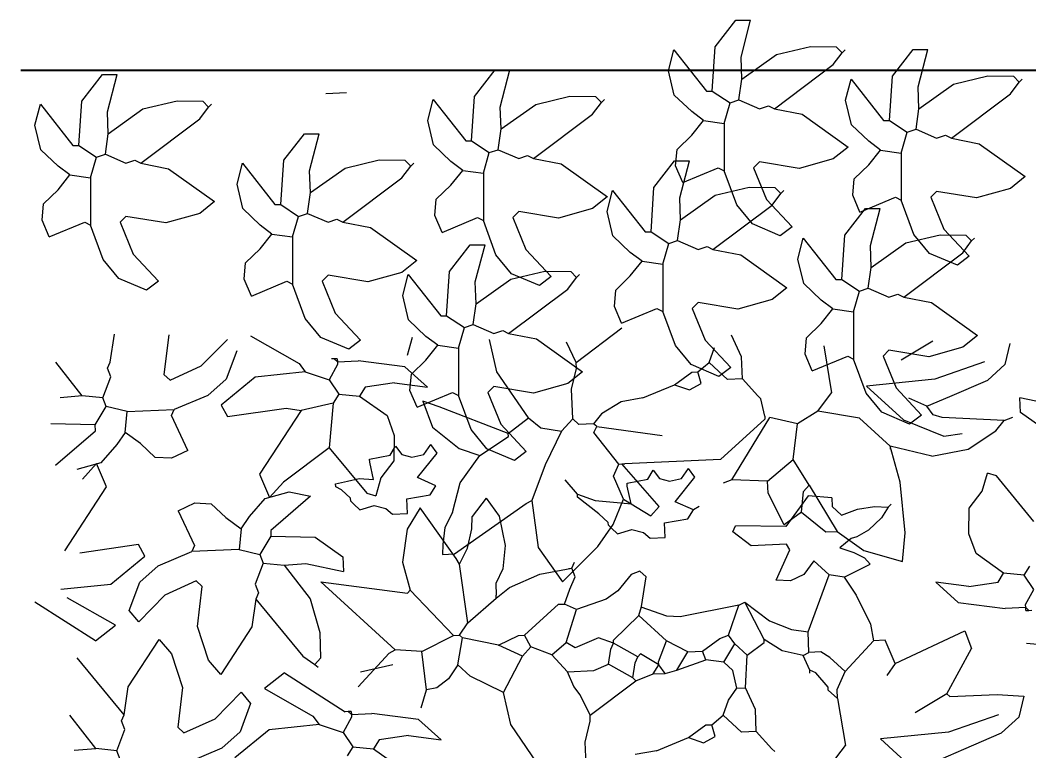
# Model space of a CAD drawing. Header units: centimetres. Extents: x 5667 to 17750, y 274 to 6203.
# Drawn here: x 13298.3 to 13407.2, y 1673.1 to 1752 of the extents above; entities that cross this region are included whole.
import ezdxf

# ---------------------------------------------------------------- set-up
doc = ezdxf.new("R2010")
doc.units = ezdxf.units.CM
doc.header["$MEASUREMENT"] = 0
doc.layers.get('0').update_dxf_attribs({"lineweight": 18})
doc.layers.add('G-ANNO-DIM', color=3, linetype='Continuous', lineweight=9)
doc.layers.add('G-HEDGE', color=104, linetype='Continuous', lineweight=9)
doc.styles.add('ARIAL', font='arial.ttf')
doc.dimstyles.new('TICK_36', dxfattribs={"dimtxt": 10, "dimasz": 3.6, "dimexe": 1.8, "dimexo": 1.2, "dimgap": 1.8, "dimtad": 0, "dimdec": 0, "dimzin": 0, "dimdsep": 46, "dimtxsty": 'ARIAL', "dimblk": 'OBLIQUE', "dimcen": 1.8, "dimdle": 1.8, "dimclrd": 256, "dimclrt": 256, "dimadec": 0, "dimazin": 0, "dimtfac": 1, "dimtdec": 0, "dimtmove": 1, "dimatfit": 3, "dimldrblk": 'OPEN90', "dimfxl": 1, "dimtolj": 1, "dimtzin": 0, "dimarcsym": 0})

# ---------------------------------------------------------------- blocks, each defined once
blk = doc.blocks.new('_Oblique')
at = {"color": 0, "linetype": 'ByBlock', "lineweight": -2}
blk.add_line((-0.5, -0.5), (0.5, 0.5), dxfattribs=at)
blk = doc.blocks.new('*D104')
at = {"layer": 'Defpoints', "color": 0, "transparency": 16777216}
for p in [(13297.18, 1746.6), (13297.73, 1492.6), (13616.14, 1492.6)]:
    blk.add_point(p, dxfattribs=at)
at = {"layer": 'G-ANNO-DIM', "lineweight": -2, "transparency": 16777216}
for p, q in [((13616.14, 1748.4), (13616.14, 1632.51)), ((13616.14, 1490.8), (13616.14, 1606.69))]:
    blk.add_line(p, q, dxfattribs=at)
at = {"layer": 'G-ANNO-DIM', "color": 0, "lineweight": -2, "transparency": 16777216}
for p, q in [((13298.38, 1746.6), (13617.94, 1746.6)), ((13298.93, 1492.6), (13617.94, 1492.6))]:
    blk.add_line(p, q, dxfattribs=at)
at = {"layer": 'G-ANNO-DIM', "lineweight": -2, "transparency": 16777216, "xscale": 3.6, "yscale": 3.6, "zscale": 3.6}
for p, rotation in [((13616.14, 1746.6), 90), ((13616.14, 1492.6), 270)]:
    blk.add_blockref('_Oblique', p, dxfattribs=dict(at, rotation=rotation))
at = {"layer": 'G-ANNO-DIM', "transparency": 16777216, "insert": (13616.14, 1619.6), "char_height": 10, "attachment_point": 5, "rotation": 90, "style": 'ARIAL'}
blk.add_mtext('\\A1;254', dxfattribs=at)
blk = doc.blocks.new('_Open90')
at = {"color": 0, "linetype": 'ByBlock', "lineweight": -2}
for p, q in [((-0.5, 0.5), (0, 0)), ((0, 0), (-1, 0)), ((0, 0), (-0.5, -0.5))]:
    blk.add_line(p, q, dxfattribs=at)

msp = doc.modelspace()

# ---------------------------------------------------------------- linework, layer by layer
at = {"layer": 'G-HEDGE'}
for p, q in [((13373.37, 1749.12), (13375.6, 1751.99)), ((13375.6, 1751.99), (13377.19, 1751.99)), ((13376.15, 1747.99), (13377.19, 1751.99)), ((13368.32, 1746.52), (13368.9, 1748.8)), ((13368.9, 1748.8), (13372.41, 1744.34)), ((13373.05, 1744.34), (13373.37, 1749.12)), ((13379.98, 1748.28), (13383.67, 1749.16)), ((13383.67, 1749.16), (13386.44, 1749.12)), ((13386.44, 1749.12), (13387.08, 1748.48)), ((13387.08, 1748.48), (13387.4, 1748.8)), ((13392.5, 1745.94), (13394.73, 1748.81)), ((13394.73, 1748.81), (13396.33, 1748.81)), ((13395.28, 1744.8), (13396.33, 1748.81)), ((13376.24, 1745.61), (13376.15, 1747.99)), ((13376.24, 1745.61), (13379.98, 1748.28)), ((13386.12, 1747.21), (13387.08, 1748.48)), ((13347.36, 1743.74), (13349.6, 1746.61)), ((13349.6, 1746.61), (13351.19, 1746.61)), ((13350.14, 1742.61), (13351.19, 1746.61)), ((13368.94, 1743.89), (13368.32, 1746.52)), ((13379.75, 1742.43), (13386.12, 1747.21)), ((13304.94, 1743.24), (13307.17, 1746.11)), ((13307.17, 1746.11), (13308.76, 1746.11)), ((13307.72, 1742.1), (13308.76, 1746.11)), ((13375.92, 1743.38), (13376.24, 1745.61)), ((13387.45, 1743.34), (13388.03, 1745.62)), ((13388.03, 1745.62), (13391.54, 1741.15)), ((13392.18, 1741.15), (13392.5, 1745.94)), ((13399.11, 1745.09), (13402.8, 1745.97)), ((13402.8, 1745.97), (13405.57, 1745.94)), ((13405.57, 1745.94), (13406.21, 1745.3)), ((13406.21, 1745.3), (13406.53, 1745.62)), ((13372.41, 1744.34), (13373.05, 1744.34)), ((13373.05, 1744.34), (13374.96, 1743.06)), ((13395.37, 1742.43), (13395.28, 1744.8)), ((13395.37, 1742.43), (13399.11, 1745.09)), ((13405.26, 1744.02), (13406.21, 1745.3)), ((13304.62, 1738.46), (13304.94, 1743.24)), ((13311.55, 1742.4), (13315.23, 1743.28)), ((13315.23, 1743.28), (13318.01, 1743.24)), ((13318.01, 1743.24), (13318.65, 1742.6)), ((13331.29, 1744.07), (13333.52, 1744.17)), ((13342.32, 1741.15), (13342.9, 1743.42)), ((13342.9, 1743.42), (13346.41, 1738.96)), ((13347.05, 1738.96), (13347.36, 1743.74)), ((13353.98, 1742.9), (13357.66, 1743.78)), ((13357.66, 1743.78), (13360.44, 1743.74)), ((13360.44, 1743.74), (13361.08, 1743.11)), ((13361.08, 1743.11), (13361.4, 1743.42)), ((13370.82, 1742.11), (13368.94, 1743.89)), ((13374.96, 1743.06), (13375.92, 1743.38)), ((13375.92, 1743.38), (13378.15, 1742.43)), ((13388.07, 1740.7), (13387.45, 1743.34)), ((13398.88, 1739.24), (13405.26, 1744.02)), ((13299.89, 1740.64), (13300.47, 1742.92)), ((13300.47, 1742.92), (13303.98, 1738.46)), ((13307.81, 1739.73), (13307.72, 1742.1)), ((13307.81, 1739.73), (13311.55, 1742.4)), ((13317.69, 1741.33), (13318.65, 1742.6)), ((13318.65, 1742.6), (13318.97, 1742.92)), ((13350.23, 1740.24), (13350.14, 1742.61)), ((13350.23, 1740.24), (13353.98, 1742.9)), ((13360.12, 1741.83), (13361.08, 1743.11)), ((13372.09, 1741.15), (13370.82, 1742.11)), ((13374.32, 1740.83), (13374.96, 1743.06)), ((13378.15, 1742.43), (13379.11, 1742.74)), ((13379.11, 1742.74), (13379.75, 1742.43)), ((13379.75, 1742.43), (13382.74, 1741.84)), ((13395.05, 1740.2), (13395.37, 1742.43)), ((13311.31, 1736.54), (13317.69, 1741.33)), ((13342.93, 1738.51), (13342.32, 1741.15)), ((13353.74, 1737.05), (13360.12, 1741.83)), ((13370.82, 1739.56), (13372.09, 1741.15)), ((13372.09, 1741.15), (13374.32, 1740.83)), ((13382.74, 1741.84), (13387.72, 1738.28)), ((13391.54, 1741.15), (13392.18, 1741.15)), ((13392.18, 1741.15), (13394.09, 1739.88)), ((13300.51, 1738), (13299.89, 1740.64)), ((13349.92, 1738), (13350.23, 1740.24)), ((13374.32, 1740.83), (13374.32, 1735.73)), ((13389.95, 1738.92), (13388.07, 1740.7)), ((13393.46, 1737.64), (13394.09, 1739.88)), ((13394.09, 1739.88), (13395.05, 1740.2)), ((13395.05, 1740.2), (13397.28, 1739.24)), ((13307.49, 1737.5), (13307.81, 1739.73)), ((13326.77, 1736.86), (13329, 1739.73)), ((13329, 1739.73), (13330.59, 1739.73)), ((13329.55, 1735.73), (13330.59, 1739.73)), ((13346.41, 1738.96), (13347.05, 1738.96)), ((13347.05, 1738.96), (13348.96, 1737.68)), ((13369.24, 1738.03), (13370.82, 1739.56)), ((13391.22, 1737.96), (13389.95, 1738.92)), ((13397.28, 1739.24), (13398.24, 1739.56)), ((13398.24, 1739.56), (13398.88, 1739.24)), ((13398.88, 1739.24), (13401.88, 1738.65)), ((13302.39, 1736.22), (13300.51, 1738)), ((13303.98, 1738.46), (13304.62, 1738.46)), ((13304.62, 1738.46), (13306.53, 1737.18)), ((13344.81, 1736.73), (13342.93, 1738.51)), ((13348.32, 1735.45), (13348.96, 1737.68)), ((13348.96, 1737.68), (13349.92, 1738)), ((13349.92, 1738), (13352.15, 1737.05)), ((13369.09, 1736.27), (13369.24, 1738.03)), ((13387.72, 1738.28), (13386.12, 1737)), ((13389.95, 1736.37), (13391.22, 1737.96)), ((13391.22, 1737.96), (13393.46, 1737.64)), ((13401.88, 1738.65), (13406.85, 1735.09)), ((13305.89, 1734.95), (13306.53, 1737.18)), ((13306.53, 1737.18), (13307.49, 1737.5)), ((13307.49, 1737.5), (13309.72, 1736.54)), ((13309.72, 1736.54), (13310.68, 1736.86)), ((13310.68, 1736.86), (13311.31, 1736.54)), ((13326.45, 1732.08), (13326.77, 1736.86)), ((13333.38, 1736.02), (13337.06, 1736.9)), ((13337.06, 1736.9), (13339.84, 1736.86)), ((13339.84, 1736.86), (13340.48, 1736.23)), ((13346.09, 1735.77), (13344.81, 1736.73)), ((13352.15, 1737.05), (13353.1, 1737.37)), ((13353.1, 1737.37), (13353.74, 1737.05)), ((13353.74, 1737.05), (13356.74, 1736.46)), ((13366.74, 1733.92), (13368.98, 1736.79)), ((13368.98, 1736.79), (13370.57, 1736.79)), ((13369.53, 1732.79), (13370.57, 1736.79)), ((13377.51, 1736.05), (13378.15, 1736.69)), ((13382.44, 1735.98), (13378.15, 1736.69)), ((13386.12, 1737), (13382.44, 1735.98)), ((13393.46, 1737.64), (13393.46, 1732.54)), ((13303.66, 1735.27), (13302.39, 1736.22)), ((13311.31, 1736.54), (13314.31, 1735.95)), ((13314.31, 1735.95), (13319.29, 1732.4)), ((13321.72, 1734.27), (13322.3, 1736.54)), ((13322.3, 1736.54), (13325.81, 1732.08)), ((13329.64, 1733.36), (13329.55, 1735.73)), ((13329.64, 1733.36), (13333.38, 1736.02)), ((13339.52, 1734.95), (13340.48, 1736.23)), ((13340.48, 1736.23), (13340.8, 1736.54)), ((13344.81, 1734.18), (13346.09, 1735.77)), ((13346.09, 1735.77), (13348.32, 1735.45)), ((13356.74, 1736.46), (13361.72, 1732.9)), ((13369.86, 1734.45), (13369.09, 1736.27)), ((13369.86, 1734.45), (13373.69, 1736.05)), ((13373.69, 1736.05), (13374.32, 1735.73)), ((13375.69, 1732.03), (13374.32, 1735.73)), ((13377.51, 1736.05), (13378.91, 1732.61)), ((13388.38, 1734.84), (13389.95, 1736.37)), ((13302.39, 1733.67), (13303.66, 1735.27)), ((13303.66, 1735.27), (13305.89, 1734.95)), ((13305.89, 1734.95), (13305.89, 1729.84)), ((13333.14, 1730.17), (13339.52, 1734.95)), ((13348.32, 1735.45), (13348.32, 1730.35)), ((13388.22, 1733.09), (13388.38, 1734.84)), ((13406.85, 1735.09), (13405.26, 1733.82)), ((13300.81, 1732.15), (13302.39, 1733.67)), ((13322.34, 1731.63), (13321.72, 1734.27)), ((13329.32, 1731.12), (13329.64, 1733.36)), ((13343.24, 1732.65), (13344.81, 1734.18)), ((13361.7, 1731.32), (13362.28, 1733.6)), ((13362.28, 1733.6), (13365.79, 1729.14)), ((13366.43, 1729.14), (13366.74, 1733.92)), ((13373.36, 1733.08), (13377.04, 1733.96)), ((13377.04, 1733.96), (13379.82, 1733.92)), ((13379.82, 1733.92), (13380.46, 1733.28)), ((13380.46, 1733.28), (13380.78, 1733.6)), ((13396.65, 1732.86), (13397.28, 1733.5)), ((13401.57, 1732.79), (13397.28, 1733.5)), ((13405.26, 1733.82), (13401.57, 1732.79)), ((13319.29, 1732.4), (13317.69, 1731.12)), ((13343.09, 1730.89), (13343.24, 1732.65)), ((13361.71, 1732.9), (13360.12, 1731.63)), ((13369.62, 1730.41), (13369.53, 1732.79)), ((13369.62, 1730.41), (13373.36, 1733.08)), ((13378.91, 1732.61), (13381.66, 1729.67)), ((13379.5, 1732.01), (13380.46, 1733.28)), ((13388.99, 1731.26), (13388.22, 1733.09)), ((13388.99, 1731.26), (13392.82, 1732.86)), ((13392.82, 1732.86), (13393.46, 1732.54)), ((13394.82, 1728.84), (13393.46, 1732.54)), ((13396.64, 1732.86), (13398.04, 1729.42)), ((13300.66, 1730.39), (13300.81, 1732.15)), ((13324.21, 1729.85), (13322.34, 1731.63)), ((13325.81, 1732.08), (13326.45, 1732.08)), ((13326.45, 1732.08), (13328.36, 1730.8)), ((13351.51, 1730.67), (13352.15, 1731.31)), ((13356.43, 1730.6), (13352.15, 1731.31)), ((13360.12, 1731.63), (13356.43, 1730.6)), ((13362.31, 1728.69), (13361.7, 1731.32)), ((13373.12, 1727.23), (13379.5, 1732.01)), ((13377.38, 1729.98), (13375.69, 1732.03)), ((13387.35, 1728.77), (13389.58, 1731.64)), ((13389.58, 1731.64), (13391.17, 1731.64)), ((13390.13, 1727.64), (13391.17, 1731.64)), ((13301.43, 1728.57), (13300.66, 1730.39)), ((13301.43, 1728.57), (13305.26, 1730.16)), ((13305.26, 1730.16), (13305.89, 1729.84)), ((13309.08, 1730.16), (13309.72, 1730.8)), ((13309.08, 1730.16), (13310.48, 1726.73)), ((13314.01, 1730.1), (13309.72, 1730.8)), ((13317.69, 1731.12), (13314.01, 1730.1)), ((13327.72, 1728.57), (13328.36, 1730.8)), ((13328.36, 1730.8), (13329.32, 1731.12)), ((13329.32, 1731.12), (13331.55, 1730.17)), ((13331.55, 1730.17), (13332.51, 1730.49)), ((13332.51, 1730.49), (13333.14, 1730.17)), ((13333.14, 1730.17), (13336.14, 1729.58)), ((13343.86, 1729.07), (13343.09, 1730.89)), ((13343.86, 1729.07), (13347.68, 1730.67)), ((13347.68, 1730.67), (13348.32, 1730.35)), ((13349.68, 1726.65), (13348.32, 1730.35)), ((13351.51, 1730.67), (13352.91, 1727.23)), ((13369.3, 1728.18), (13369.62, 1730.41)), ((13307.26, 1726.14), (13305.89, 1729.84)), ((13325.49, 1728.89), (13324.21, 1729.85)), ((13336.14, 1729.58), (13341.12, 1726.02)), ((13365.79, 1729.14), (13366.43, 1729.14)), ((13366.43, 1729.14), (13368.34, 1727.86)), ((13380.38, 1728.71), (13377.38, 1729.98)), ((13381.66, 1729.67), (13380.38, 1728.71)), ((13398.04, 1729.42), (13400.79, 1726.48)), ((13324.21, 1727.3), (13325.49, 1728.89)), ((13325.49, 1728.89), (13327.72, 1728.57)), ((13327.72, 1728.57), (13327.72, 1723.47)), ((13364.19, 1726.91), (13362.31, 1728.69)), ((13368.34, 1727.86), (13369.3, 1728.18)), ((13369.3, 1728.18), (13371.53, 1727.23)), ((13382.3, 1726.18), (13382.88, 1728.45)), ((13382.88, 1728.45), (13386.39, 1723.99)), ((13387.03, 1723.99), (13387.35, 1728.77)), ((13390.22, 1725.27), (13393.96, 1727.93)), ((13393.96, 1727.93), (13397.65, 1728.81)), ((13396.51, 1726.79), (13394.82, 1728.84)), ((13397.65, 1728.81), (13400.42, 1728.77)), ((13400.1, 1726.86), (13401.06, 1728.14)), ((13400.42, 1728.77), (13401.06, 1728.14)), ((13401.06, 1728.14), (13401.38, 1728.45)), ((13322.64, 1725.77), (13324.21, 1727.3)), ((13344.67, 1724.85), (13346.9, 1727.72)), ((13346.9, 1727.72), (13348.5, 1727.72)), ((13347.45, 1723.72), (13348.5, 1727.72)), ((13352.91, 1727.23), (13355.66, 1724.29)), ((13365.47, 1725.95), (13364.19, 1726.91)), ((13367.7, 1725.63), (13368.34, 1727.86)), ((13371.53, 1727.23), (13372.49, 1727.54)), ((13372.49, 1727.54), (13373.12, 1727.23)), ((13373.12, 1727.23), (13376.12, 1726.64)), ((13390.22, 1725.27), (13390.13, 1727.64)), ((13393.73, 1722.08), (13400.1, 1726.86)), ((13399.52, 1725.52), (13396.51, 1726.79)), ((13308.94, 1724.09), (13307.26, 1726.14)), ((13310.48, 1726.73), (13313.23, 1723.78)), ((13322.49, 1724.01), (13322.64, 1725.77)), ((13341.12, 1726.02), (13339.52, 1724.75)), ((13351.37, 1724.6), (13349.68, 1726.65)), ((13364.19, 1724.36), (13365.47, 1725.95)), ((13365.47, 1725.95), (13367.7, 1725.63)), ((13376.12, 1726.64), (13381.1, 1723.08)), ((13382.92, 1723.54), (13382.3, 1726.18)), ((13400.79, 1726.48), (13399.52, 1725.52)), ((13339.52, 1724.75), (13335.84, 1723.72)), ((13344.35, 1720.07), (13344.67, 1724.85)), ((13351.29, 1724.01), (13354.97, 1724.89)), ((13354.97, 1724.89), (13357.75, 1724.85)), ((13357.75, 1724.85), (13358.38, 1724.21)), ((13367.7, 1725.63), (13367.7, 1720.53)), ((13389.9, 1723.03), (13390.22, 1725.27)), ((13311.95, 1722.83), (13308.94, 1724.09)), ((13313.23, 1723.78), (13311.95, 1722.83)), ((13323.26, 1722.19), (13322.49, 1724.01)), ((13323.26, 1722.19), (13327.08, 1723.79)), ((13327.08, 1723.79), (13327.72, 1723.47)), ((13330.91, 1723.79), (13331.55, 1724.43)), ((13330.91, 1723.79), (13332.31, 1720.35)), ((13335.84, 1723.72), (13331.55, 1724.43)), ((13339.63, 1722.25), (13340.21, 1724.53)), ((13340.21, 1724.53), (13343.71, 1720.07)), ((13347.54, 1721.34), (13347.45, 1723.72)), ((13347.54, 1721.34), (13351.29, 1724.01)), ((13354.38, 1723.33), (13351.37, 1724.6)), ((13355.66, 1724.29), (13354.38, 1723.33)), ((13357.43, 1722.94), (13358.38, 1724.21)), ((13358.38, 1724.21), (13358.7, 1724.53)), ((13362.62, 1722.83), (13364.19, 1724.36)), ((13384.8, 1721.76), (13382.92, 1723.54)), ((13386.39, 1723.99), (13387.03, 1723.99)), ((13387.03, 1723.99), (13388.94, 1722.71)), ((13329.09, 1719.77), (13327.72, 1723.47)), ((13351.05, 1718.15), (13357.43, 1722.94)), ((13362.47, 1721.07), (13362.62, 1722.83)), ((13381.1, 1723.08), (13379.5, 1721.8)), ((13388.3, 1720.48), (13388.94, 1722.71)), ((13388.94, 1722.71), (13389.9, 1723.03)), ((13389.9, 1723.03), (13392.13, 1722.08)), ((13340.24, 1719.62), (13339.63, 1722.25)), ((13347.22, 1719.11), (13347.54, 1721.34)), ((13370.89, 1720.85), (13371.53, 1721.49)), ((13375.82, 1720.78), (13371.53, 1721.49)), ((13379.5, 1721.8), (13375.82, 1720.78)), ((13386.07, 1720.8), (13384.8, 1721.76)), ((13392.13, 1722.08), (13393.09, 1722.4)), ((13393.09, 1722.4), (13393.73, 1722.08)), ((13393.73, 1722.08), (13396.73, 1721.49)), ((13396.73, 1721.49), (13401.7, 1717.93)), ((13332.31, 1720.35), (13335.06, 1717.41)), ((13363.24, 1719.25), (13362.47, 1721.07)), ((13363.24, 1719.25), (13367.06, 1720.85)), ((13367.06, 1720.85), (13367.7, 1720.53)), ((13369.07, 1716.83), (13367.7, 1720.53)), ((13370.89, 1720.85), (13372.29, 1717.41)), ((13384.8, 1719.21), (13386.07, 1720.8)), ((13386.07, 1720.8), (13388.3, 1720.48)), ((13388.3, 1720.48), (13388.3, 1715.38)), ((13330.77, 1717.72), (13329.09, 1719.77)), ((13342.12, 1717.83), (13340.24, 1719.62)), ((13343.71, 1720.07), (13344.35, 1720.07)), ((13344.35, 1720.07), (13346.27, 1718.79)), ((13383.22, 1717.68), (13384.8, 1719.21)), ((13308.01, 1715.04), (13308.47, 1718.07)), ((13345.63, 1716.56), (13346.27, 1718.79)), ((13346.27, 1718.79), (13347.22, 1719.11)), ((13347.22, 1719.11), (13349.45, 1718.15)), ((13349.45, 1718.15), (13350.41, 1718.47)), ((13350.41, 1718.47), (13351.05, 1718.15)), ((13351.05, 1718.15), (13354.05, 1717.57)), ((13358.34, 1715.01), (13363.29, 1718.74)), ((13314.33, 1718.01), (13313.81, 1713.7)), ((13317.85, 1714.64), (13320.67, 1717.51)), ((13323.18, 1717.89), (13328.41, 1714.92)), ((13333.78, 1716.45), (13330.77, 1717.72)), ((13335.06, 1717.41), (13333.78, 1716.45)), ((13340.11, 1715.81), (13340.67, 1717.75)), ((13343.4, 1716.88), (13342.12, 1717.83)), ((13349.77, 1714), (13348.98, 1717.48)), ((13354.05, 1717.57), (13359.02, 1714.01)), ((13358.34, 1715.01), (13357.29, 1717.2)), ((13372.29, 1717.41), (13375.04, 1714.47)), ((13376.2, 1715.64), (13375.13, 1717.98)), ((13383.07, 1715.92), (13383.22, 1717.68)), ((13396.87, 1717.33), (13393.44, 1715.27)), ((13401.7, 1717.93), (13400.1, 1716.66)), ((13405.18, 1717.06), (13404.64, 1714.8)), ((13321.68, 1716.28), (13320.55, 1713.22)), ((13342.12, 1715.28), (13343.4, 1716.88)), ((13343.4, 1716.88), (13345.63, 1716.56)), ((13345.63, 1716.56), (13345.63, 1711.46)), ((13370.75, 1714.78), (13369.07, 1716.83)), ((13372.71, 1715), (13373.27, 1716.62)), ((13383.84, 1714.1), (13383.07, 1715.92)), ((13385.08, 1716.82), (13385.94, 1711.75)), ((13391.49, 1715.7), (13392.13, 1716.34)), ((13396.42, 1715.63), (13392.13, 1716.34)), ((13400.1, 1716.66), (13396.42, 1715.63)), ((13304.98, 1711.4), (13302.15, 1715.03)), ((13307.72, 1714.39), (13308.01, 1715.04)), ((13328.41, 1714.92), (13329.09, 1713.99)), ((13332.22, 1715.41), (13331.9, 1715.39)), ((13332.54, 1715.42), (13332.22, 1715.41)), ((13332.22, 1715.41), (13332.55, 1715.1)), ((13332.54, 1715.42), (13332.55, 1715.1)), ((13332.55, 1715.1), (13334.78, 1715.2)), ((13332.55, 1715.1), (13332.57, 1714.78)), ((13339.83, 1714.56), (13334.78, 1715.2)), ((13340.55, 1713.76), (13342.12, 1715.28)), ((13358.37, 1714.38), (13358.34, 1715.01)), ((13371.47, 1713.99), (13372.71, 1715)), ((13374.7, 1713.17), (13372.71, 1715)), ((13376.3, 1713.24), (13376.2, 1715.64)), ((13383.84, 1714.1), (13387.67, 1715.7)), ((13387.67, 1715.7), (13388.3, 1715.38)), ((13389.67, 1711.68), (13388.3, 1715.38)), ((13391.49, 1715.7), (13392.89, 1712.26)), ((13402.44, 1715.07), (13397.07, 1713.2)), ((13402.8, 1713.12), (13404.64, 1714.8)), ((13308.08, 1713.45), (13307.72, 1714.39)), ((13314.48, 1713.09), (13317.85, 1714.64)), ((13329.09, 1713.99), (13323.69, 1713.44)), ((13329.09, 1713.99), (13331.68, 1713.15)), ((13332.57, 1714.78), (13331.68, 1713.15)), ((13342.27, 1712.36), (13339.83, 1714.56)), ((13340.39, 1712), (13340.55, 1713.76)), ((13353.18, 1709.04), (13349.77, 1714)), ((13359.02, 1714.01), (13357.43, 1712.73)), ((13357.83, 1712.12), (13358.37, 1714.38)), ((13368.98, 1712.6), (13370.84, 1713.96)), ((13373.76, 1713.51), (13370.75, 1714.78)), ((13370.84, 1713.96), (13371.47, 1713.99)), ((13371.85, 1712.73), (13371.47, 1713.99)), ((13375.04, 1714.47), (13373.76, 1713.51)), ((13307.22, 1711.18), (13308.08, 1713.45)), ((13314.48, 1713.09), (13313.81, 1713.7)), ((13320.55, 1713.22), (13318.57, 1711.44)), ((13323.69, 1713.44), (13319.99, 1710.41)), ((13331.68, 1713.15), (13332.71, 1711.6)), ((13338.72, 1712.82), (13335.55, 1712.36)), ((13338.72, 1712.82), (13342.27, 1712.36)), ((13357.43, 1712.73), (13353.74, 1711.71)), ((13370.6, 1712.04), (13371.85, 1712.73)), ((13376.3, 1713.24), (13374.7, 1713.17)), ((13377.97, 1711.4), (13376.3, 1713.24)), ((13397.07, 1713.2), (13389.7, 1712.47)), ((13398.72, 1711.35), (13402.8, 1713.12)), ((13332.71, 1711.6), (13332.11, 1710.61)), ((13332.71, 1711.6), (13334.95, 1711.38)), ((13335.55, 1712.36), (13334.95, 1711.38)), ((13341.16, 1710.18), (13340.39, 1712)), ((13341.16, 1710.18), (13344.99, 1711.78)), ((13344.99, 1711.78), (13345.63, 1711.46)), ((13348.82, 1711.78), (13349.45, 1712.41)), ((13348.82, 1711.78), (13350.21, 1708.34)), ((13353.74, 1711.71), (13349.45, 1712.41)), ((13357.97, 1708.93), (13357.83, 1712.12)), ((13365.53, 1711.18), (13368.98, 1712.6)), ((13368.98, 1712.6), (13370.6, 1712.04)), ((13384.43, 1709.77), (13385.94, 1711.75)), ((13391.36, 1709.63), (13389.67, 1711.68)), ((13389.7, 1712.47), (13393.69, 1708.83)), ((13392.89, 1712.26), (13395.64, 1709.32)), ((13304.98, 1711.4), (13302.61, 1711.21)), ((13307.22, 1711.18), (13304.98, 1711.4)), ((13307.58, 1710.24), (13307.22, 1711.18)), ((13318.57, 1711.44), (13314.94, 1709.92)), ((13332.11, 1710.61), (13328.64, 1709.82)), ((13332.11, 1710.61), (13331.68, 1705.81)), ((13334.95, 1711.38), (13337.92, 1709.27)), ((13343.55, 1710.22), (13341.79, 1710.83)), ((13341.79, 1710.83), (13342.81, 1708.04)), ((13346.99, 1707.76), (13345.63, 1711.46)), ((13363.22, 1710.77), (13361.07, 1709.45)), ((13365.53, 1711.18), (13363.22, 1710.77)), ((13378.3, 1711.1), (13377.97, 1711.4)), ((13378.71, 1709.2), (13378.3, 1711.1)), ((13396.22, 1710.28), (13394.26, 1711.15)), ((13396.22, 1710.28), (13398.72, 1711.35)), ((13406.32, 1709.62), (13406.25, 1711.21)), ((13410.3, 1710.34), (13406.25, 1711.21)), ((13306.39, 1708.27), (13307.58, 1710.24)), ((13309.84, 1709.7), (13307.58, 1710.24)), ((13309.62, 1707.45), (13309.84, 1709.7)), ((13309.84, 1709.7), (13314.94, 1709.92)), ((13314.65, 1709.27), (13314.94, 1709.92)), ((13319.99, 1710.41), (13320.68, 1709.16)), ((13320.68, 1709.16), (13327.03, 1710.07)), ((13328.64, 1709.82), (13324.15, 1702.93)), ((13327.03, 1710.07), (13328.64, 1709.82)), ((13351.01, 1707.35), (13343.55, 1710.22)), ((13361.07, 1709.45), (13360.23, 1708.39)), ((13384.43, 1709.77), (13382.25, 1708.39)), ((13388.93, 1709), (13384.43, 1709.77)), ((13394.36, 1708.36), (13391.36, 1709.63)), ((13396.89, 1709.35), (13396.22, 1710.28)), ((13397.86, 1709.08), (13396.89, 1709.35)), ((13409.29, 1707.51), (13406.32, 1709.62)), ((13306.39, 1708.27), (13301.6, 1708.38)), ((13306.42, 1707.63), (13306.39, 1708.27)), ((13316.41, 1705.51), (13314.65, 1709.27)), ((13337.92, 1709.27), (13338.69, 1707.14)), ((13350.21, 1708.34), (13352.96, 1705.4)), ((13351.01, 1707.35), (13353.18, 1709.04)), ((13353.18, 1709.04), (13354.54, 1707.94)), ((13356.75, 1707.6), (13357.97, 1708.93)), ((13358.63, 1708.32), (13357.97, 1708.93)), ((13360.23, 1708.39), (13358.63, 1708.32)), ((13360.56, 1708.09), (13360.23, 1708.39)), ((13378.72, 1708.88), (13373.93, 1704.52)), ((13375.17, 1702.34), (13379.25, 1709.07)), ((13378.71, 1709.2), (13378.72, 1708.88)), ((13382.25, 1708.39), (13379.25, 1709.07)), ((13381.78, 1704.54), (13382.25, 1708.39)), ((13392.25, 1705.96), (13388.93, 1709)), ((13393.69, 1708.83), (13398.05, 1707.05)), ((13395.64, 1709.32), (13394.36, 1708.36)), ((13404.58, 1708.73), (13397.86, 1709.08)), ((13403.66, 1707.62), (13404.58, 1708.73)), ((13404.58, 1708.73), (13405.52, 1709.09)), ((13302.11, 1703.93), (13306.42, 1707.63)), ((13309.62, 1707.45), (13308.72, 1706.14)), ((13311.27, 1706.25), (13309.62, 1707.45)), ((13342.81, 1708.04), (13345.7, 1705.71)), ((13348.68, 1705.7), (13346.99, 1707.76)), ((13351.03, 1707.03), (13351.01, 1707.35)), ((13354.54, 1707.94), (13356.75, 1707.6)), ((13356.75, 1707.6), (13355.01, 1703.96)), ((13360.27, 1707.44), (13360.56, 1708.09)), ((13362.97, 1704.04), (13360.27, 1707.44)), ((13360.56, 1708.09), (13367.62, 1707.12)), ((13398.05, 1707.05), (13400.05, 1707.34)), ((13400.67, 1705.65), (13403.66, 1707.62)), ((13308.72, 1706.14), (13307.02, 1704.18)), ((13312.86, 1704.74), (13311.27, 1706.25)), ((13338.69, 1707.14), (13338.66, 1704.37)), ((13341.9, 1705.07), (13342.66, 1706.15)), ((13343.34, 1705.22), (13342.66, 1706.15)), ((13347.93, 1704.98), (13351.03, 1707.03)), ((13316.41, 1705.51), (13314.62, 1704.67)), ((13331.68, 1705.81), (13326.74, 1702.08)), ((13331.68, 1705.81), (13335.73, 1700.88)), ((13336.03, 1704.58), (13338.24, 1704.99)), ((13338.24, 1704.99), (13338.84, 1705.98)), ((13338.84, 1705.98), (13339.5, 1705.08)), ((13339.5, 1705.08), (13340.6, 1704.78)), ((13340.6, 1704.78), (13341.9, 1705.07)), ((13341.22, 1702.57), (13343.34, 1705.22)), ((13345.7, 1705.71), (13347.93, 1704.98)), ((13351.69, 1704.44), (13348.68, 1705.7)), ((13352.96, 1705.4), (13351.69, 1704.44)), ((13392.25, 1705.96), (13392.27, 1705.64)), ((13396.77, 1704.88), (13392.25, 1705.96)), ((13393.35, 1702.1), (13392.25, 1705.96)), ((13396.77, 1704.88), (13400.67, 1705.65)), ((13307.02, 1704.18), (13304.41, 1703.45)), ((13305.03, 1702.42), (13306.55, 1704.09)), ((13307.62, 1701.58), (13306.55, 1704.09)), ((13314.62, 1704.67), (13312.86, 1704.74)), ((13336.04, 1704.26), (13336.03, 1704.58)), ((13336.44, 1702.36), (13336.04, 1704.26)), ((13338.66, 1704.37), (13337.25, 1702.54)), ((13345.82, 1702.02), (13347.93, 1704.98)), ((13355.01, 1703.96), (13353.57, 1700.12)), ((13362.39, 1702.74), (13362.97, 1704.04)), ((13362.97, 1704.04), (13363.29, 1704.06)), ((13363.29, 1704.06), (13363.61, 1704.07)), ((13367.32, 1699.44), (13363.29, 1704.06)), ((13373.93, 1704.52), (13363.61, 1704.07)), ((13379.01, 1702.19), (13381.78, 1704.54)), ((13383.5, 1701.75), (13381.78, 1704.54)), ((13324.15, 1702.93), (13325.21, 1700.42)), ((13366.07, 1702.4), (13366.67, 1703.38)), ((13366.67, 1703.38), (13367.33, 1702.48)), ((13369.73, 1702.47), (13370.49, 1703.55)), ((13371.17, 1702.62), (13370.49, 1703.55)), ((13402.2, 1701.1), (13402.76, 1703.04)), ((13403.73, 1702.76), (13402.76, 1703.04)), ((13326.74, 1702.08), (13325.21, 1700.42)), ((13332.36, 1701.89), (13333.66, 1702.18)), ((13332.38, 1701.57), (13332.36, 1701.89)), ((13333.66, 1702.18), (13334.92, 1702.48)), ((13334.92, 1702.48), (13336.44, 1702.36)), ((13337.25, 1702.54), (13336.7, 1700.6)), ((13343.17, 1701.7), (13341.22, 1702.57)), ((13345, 1698.79), (13345.82, 1702.02)), ((13358.48, 1700.79), (13357.14, 1702.33)), ((13363.46, 1700.23), (13362.39, 1702.74)), ((13363.86, 1701.98), (13366.07, 1702.4)), ((13363.87, 1701.66), (13363.86, 1701.98)), ((13367.33, 1702.48), (13368.44, 1702.19)), ((13368.44, 1702.19), (13369.73, 1702.47)), ((13369.05, 1699.97), (13371.17, 1702.62)), ((13375.17, 1702.34), (13374.23, 1701.98)), ((13379.01, 1702.19), (13375.17, 1702.34)), ((13379.07, 1700.91), (13379.01, 1702.19)), ((13382.89, 1701.08), (13383.5, 1701.75)), ((13383.5, 1701.75), (13386.55, 1696.74)), ((13393.88, 1696.6), (13393.35, 1702.1)), ((13407.77, 1697.83), (13403.73, 1702.76)), ((13303.13, 1694.68), (13307.62, 1701.58)), ((13324.75, 1700.32), (13327.35, 1701.05)), ((13327.35, 1701.05), (13329.65, 1700.57)), ((13332.98, 1701.25), (13332.38, 1701.57)), ((13333.98, 1700.34), (13332.98, 1701.25)), ((13335.73, 1700.88), (13336.7, 1700.6)), ((13340.04, 1700.29), (13342.58, 1700.71)), ((13342.58, 1700.71), (13343.17, 1701.7)), ((13358.5, 1700.47), (13358.48, 1700.79)), ((13358.48, 1700.79), (13360.4, 1700.12)), ((13364.27, 1699.76), (13363.87, 1701.66)), ((13380.81, 1697.48), (13379.07, 1700.91)), ((13382.67, 1698.84), (13382.89, 1701.08)), ((13400.79, 1699.27), (13402.2, 1701.1)), ((13315.36, 1698.99), (13317.14, 1699.84)), ((13317.14, 1699.84), (13318.91, 1699.76)), ((13318.91, 1699.76), (13320.5, 1698.26)), ((13323.05, 1698.37), (13324.75, 1700.32)), ((13329.65, 1700.57), (13325.35, 1696.87)), ((13333.99, 1700.02), (13333.98, 1700.34)), ((13334.32, 1699.72), (13333.99, 1700.02)), ((13334.32, 1699.72), (13334.99, 1699.11)), ((13334.99, 1699.11), (13336.52, 1699.58)), ((13336.52, 1699.58), (13337.79, 1699.23)), ((13340.11, 1698.69), (13340.04, 1700.29)), ((13345.2, 1694.33), (13352.94, 1699.77)), ((13348.61, 1700.36), (13347.1, 1698.38)), ((13348.61, 1700.36), (13350.01, 1698.41)), ((13352.94, 1699.77), (13353.57, 1700.12)), ((13353.57, 1700.12), (13354.23, 1695.02)), ((13360.81, 1698.66), (13358.5, 1700.47)), ((13360.4, 1700.12), (13362.76, 1699.88)), ((13362.33, 1697.52), (13363.46, 1700.23)), ((13362.76, 1699.88), (13364.27, 1699.76)), ((13363.46, 1700.23), (13366.41, 1698.45)), ((13371.01, 1699.1), (13369.05, 1699.97)), ((13383.39, 1700.6), (13380.98, 1697.3)), ((13385.95, 1700.39), (13383.39, 1700.6)), ((13385.95, 1700.39), (13386, 1699.44)), ((13392.06, 1699.38), (13392.37, 1699.71)), ((13315.36, 1698.99), (13317.12, 1695.24)), ((13337.79, 1699.23), (13338.52, 1698.62)), ((13338.52, 1698.62), (13340.11, 1698.69)), ((13341.49, 1699.3), (13340.09, 1697.01)), ((13345.38, 1693.83), (13341.49, 1699.3)), ((13345, 1698.79), (13344.17, 1697.19)), ((13361.81, 1697.74), (13360.81, 1698.66)), ((13366.41, 1698.45), (13367.32, 1699.44)), ((13370.41, 1698.12), (13371.01, 1699.1)), ((13371.63, 1699.45), (13371.01, 1699.1)), ((13382.67, 1698.84), (13380.81, 1697.48)), ((13382.67, 1698.84), (13385.32, 1696.72)), ((13386, 1699.44), (13386.99, 1698.52)), ((13386.99, 1698.52), (13388.72, 1699.17)), ((13388.72, 1699.17), (13390.58, 1699.44)), ((13390.58, 1699.44), (13392.06, 1699.38)), ((13392.06, 1699.38), (13391.34, 1698.24)), ((13400.76, 1696.5), (13400.79, 1699.27)), ((13320.5, 1698.26), (13322.15, 1697.05)), ((13322.15, 1697.05), (13323.05, 1698.37)), ((13347.07, 1697.03), (13347.1, 1698.38)), ((13350.01, 1698.41), (13350.69, 1695.24)), ((13360.67, 1695.15), (13362.33, 1697.52)), ((13361.82, 1697.42), (13361.81, 1697.74)), ((13362.16, 1697.12), (13361.82, 1697.42)), ((13367.88, 1697.69), (13370.41, 1698.12)), ((13367.95, 1696.09), (13367.88, 1697.69)), ((13375.26, 1696.73), (13375.55, 1697.38)), ((13380.98, 1697.3), (13375.55, 1697.38)), ((13391.34, 1698.24), (13389.93, 1696.89)), ((13322.15, 1697.05), (13321.93, 1694.81)), ((13325.35, 1696.87), (13325.37, 1696.24)), ((13340.09, 1697.01), (13339.59, 1693.45)), ((13344.17, 1697.19), (13343.95, 1695.34)), ((13346.61, 1694.95), (13347.07, 1697.03)), ((13362.16, 1697.12), (13362.82, 1696.51)), ((13362.82, 1696.51), (13364.36, 1696.98)), ((13364.36, 1696.98), (13365.62, 1696.64)), ((13365.62, 1696.64), (13366.35, 1696.02)), ((13377.24, 1695.22), (13375.26, 1696.73)), ((13385.32, 1696.72), (13386.59, 1696.77)), ((13386.55, 1696.74), (13389.42, 1694.71)), ((13389.93, 1696.89), (13388.67, 1696.16)), ((13393.58, 1693.51), (13393.88, 1696.6)), ((13401.54, 1694.37), (13400.76, 1696.5)), ((13311.08, 1695.35), (13304.74, 1694.43)), ((13311.77, 1694.1), (13311.08, 1695.35)), ((13317.12, 1695.24), (13316.83, 1694.59)), ((13325.37, 1696.24), (13324.18, 1694.27)), ((13325.37, 1696.24), (13330.17, 1696.13)), ((13330.17, 1696.13), (13333.13, 1694.02)), ((13343.95, 1695.34), (13343.92, 1694.27)), ((13350.69, 1695.24), (13350.42, 1692.72)), ((13366.35, 1696.02), (13367.95, 1696.09)), ((13381.06, 1695.39), (13377.24, 1695.22)), ((13381.41, 1694.77), (13381.06, 1695.39)), ((13388.06, 1696.01), (13386.83, 1695)), ((13388.67, 1696.16), (13388.06, 1696.01)), ((13308.07, 1691.07), (13311.77, 1694.1)), ((13313.19, 1693.06), (13316.83, 1694.59)), ((13321.93, 1694.81), (13316.83, 1694.59)), ((13321.93, 1694.81), (13324.18, 1694.27)), ((13324.18, 1694.27), (13324.54, 1693.33)), ((13343.92, 1694.27), (13345.2, 1694.33)), ((13345.73, 1693.21), (13346.61, 1694.95)), ((13354.23, 1695.02), (13356.88, 1691.3)), ((13356.88, 1691.3), (13360.67, 1695.15)), ((13379.96, 1691.51), (13381.41, 1694.77)), ((13386.83, 1695), (13388.33, 1694.49)), ((13388.33, 1694.49), (13389.47, 1693.92)), ((13389.42, 1694.71), (13393.58, 1693.51)), ((13404.5, 1692.26), (13401.54, 1694.37)), ((13311.21, 1691.29), (13313.19, 1693.06)), ((13324.54, 1693.33), (13323.69, 1691.05)), ((13324.54, 1693.33), (13326.79, 1693.11)), ((13326.79, 1693.11), (13329.16, 1693.3)), ((13326.79, 1693.11), (13329.62, 1689.48)), ((13329.16, 1693.3), (13333.2, 1692.43)), ((13333.13, 1694.02), (13333.2, 1692.43)), ((13339.59, 1693.45), (13340.42, 1690.43)), ((13345.73, 1693.21), (13345.38, 1693.83)), ((13346.64, 1686.87), (13345.73, 1693.21)), ((13357.88, 1692.78), (13358.17, 1693.43)), ((13384.01, 1693.6), (13382.93, 1692.1)), ((13385.68, 1692.08), (13384.01, 1693.6)), ((13387.28, 1691.83), (13390.1, 1693.23)), ((13389.47, 1693.92), (13390.1, 1693.23)), ((13406.75, 1692.04), (13407.34, 1693.02)), ((13350.42, 1692.72), (13349.65, 1691.15)), ((13351.16, 1690.69), (13354.42, 1692.15)), ((13354.42, 1692.15), (13357.88, 1692.78)), ((13357.56, 1692.77), (13357.88, 1692.78)), ((13358.24, 1691.84), (13357.88, 1692.78)), ((13364.29, 1692.1), (13362.84, 1690.35)), ((13365.23, 1692.47), (13364.29, 1692.1)), ((13365.9, 1691.86), (13365.23, 1692.47)), ((13382.93, 1692.1), (13381.49, 1691.42)), ((13383.39, 1685.91), (13385.68, 1692.08)), ((13387.28, 1691.83), (13385.68, 1692.08)), ((13403.91, 1691.28), (13404.5, 1692.26)), ((13406.75, 1692.04), (13404.5, 1692.26)), ((13407.77, 1690.49), (13406.75, 1692.04)), ((13302.67, 1690.51), (13308.07, 1691.07)), ((13310.08, 1688.23), (13311.21, 1691.29)), ((13317.29, 1691.41), (13313.91, 1689.87)), ((13317.29, 1691.41), (13317.95, 1690.8)), ((13323.69, 1691.05), (13324.05, 1690.11)), ((13330.76, 1691.33), (13340.12, 1690.09)), ((13338.79, 1683.97), (13330.76, 1691.33)), ((13349.65, 1691.15), (13349.7, 1689.87)), ((13357.65, 1690.54), (13358.24, 1691.84)), ((13365.4, 1688.64), (13365.9, 1691.86)), ((13381.49, 1691.42), (13379.96, 1691.51)), ((13387.28, 1691.83), (13388.59, 1689.89)), ((13400.74, 1690.82), (13397.18, 1691.28)), ((13397.18, 1691.28), (13399.62, 1689.08)), ((13400.74, 1690.82), (13403.91, 1691.28)), ((13313.91, 1689.87), (13311.09, 1686.99)), ((13317.43, 1686.49), (13317.95, 1690.8)), ((13324.05, 1690.11), (13323.76, 1689.46)), ((13340.12, 1690.09), (13340.42, 1690.43)), ((13345.1, 1685.52), (13340.42, 1690.43)), ((13349.72, 1689.55), (13349.7, 1689.87)), ((13349.72, 1689.55), (13351.16, 1690.69)), ((13357.09, 1688.92), (13357.65, 1690.54)), ((13362.84, 1690.35), (13361.58, 1689.43)), ((13388.59, 1689.89), (13390.14, 1686.76)), ((13406.89, 1688.85), (13407.77, 1690.49)), ((13306.43, 1684.93), (13299.86, 1689.11)), ((13308.59, 1686.62), (13303.35, 1689.58)), ((13323.75, 1689.46), (13323.3, 1686.44)), ((13323.76, 1689.46), (13328.81, 1683.3)), ((13329.62, 1689.48), (13330.65, 1685.84)), ((13346.64, 1686.87), (13349.72, 1689.55)), ((13352.76, 1685.54), (13356.45, 1688.89)), ((13356.45, 1688.89), (13357.09, 1688.92)), ((13358.39, 1688.34), (13357.09, 1688.92)), ((13361.58, 1689.43), (13358.39, 1688.34)), ((13375.93, 1688.78), (13369.59, 1687.55)), ((13374.79, 1685.54), (13375.93, 1688.78)), ((13375.93, 1688.78), (13376.55, 1689.13)), ((13378.64, 1685.07), (13376.55, 1689.13)), ((13376.55, 1689.13), (13379.22, 1687.09)), ((13399.62, 1689.08), (13404.67, 1688.44)), ((13406.9, 1688.54), (13406.89, 1688.85)), ((13311.09, 1686.99), (13310.08, 1688.23)), ((13357.27, 1684.78), (13358.39, 1688.34)), ((13362.36, 1685), (13365.12, 1687.67)), ((13365.12, 1687.67), (13365.4, 1688.64)), ((13368.11, 1684.93), (13365.12, 1687.67)), ((13368.14, 1687.61), (13365.38, 1688.57)), ((13369.59, 1687.55), (13368.14, 1687.61)), ((13406.9, 1688.54), (13404.67, 1688.44)), ((13406.91, 1688.22), (13406.9, 1688.54)), ((13407.23, 1688.23), (13406.9, 1688.54)), ((13406.91, 1688.22), (13407.23, 1688.23)), ((13407.23, 1688.23), (13407.55, 1688.24)), ((13306.43, 1684.93), (13308.59, 1686.62)), ((13318.62, 1682.85), (13317.43, 1686.49)), ((13345.74, 1685.55), (13346.64, 1686.87)), ((13379.22, 1687.09), (13381.6, 1686.15)), ((13390.14, 1686.76), (13390.46, 1684.95)), ((13323.3, 1686.44), (13319.96, 1681.32)), ((13330.65, 1685.84), (13330.74, 1683.06)), ((13341.67, 1683.78), (13345.1, 1685.52)), ((13345.1, 1685.52), (13345.74, 1685.55)), ((13346.07, 1685.25), (13345.74, 1685.55)), ((13349.94, 1684.46), (13352.13, 1685.51)), ((13352.13, 1685.51), (13352.76, 1685.54)), ((13353.46, 1684.29), (13352.76, 1685.54)), ((13373.85, 1685.18), (13374.79, 1685.54)), ((13375.47, 1684.61), (13374.79, 1685.54)), ((13381.6, 1686.15), (13383.39, 1685.91)), ((13383.49, 1683.69), (13383.39, 1685.91)), ((13392.8, 1682.49), (13400.31, 1686.01)), ((13400.31, 1686.01), (13401.03, 1684.13)), ((13309.97, 1679.96), (13313.31, 1685.08)), ((13313.31, 1685.08), (13314.65, 1683.55)), ((13345.56, 1682.35), (13346.07, 1685.25)), ((13349.94, 1684.46), (13346.07, 1685.25)), ((13352.54, 1683.29), (13349.94, 1684.46)), ((13352.54, 1683.29), (13353.46, 1684.29)), ((13355.73, 1683.43), (13353.46, 1684.29)), ((13355.73, 1683.43), (13357.27, 1684.78)), ((13358.25, 1684.18), (13357.27, 1684.78)), ((13360.76, 1685.25), (13358.25, 1684.18)), ((13362.38, 1684.68), (13360.76, 1685.25)), ((13362.09, 1684.03), (13362.38, 1684.68)), ((13362.38, 1684.68), (13362.36, 1685)), ((13365, 1683.2), (13362.38, 1684.68)), ((13367.25, 1682.66), (13368.11, 1684.93)), ((13370.4, 1683.75), (13368.11, 1684.93)), ((13371.99, 1683.82), (13373.85, 1685.18)), ((13374.28, 1682.64), (13375.47, 1684.61)), ((13376.8, 1683.39), (13375.47, 1684.61)), ((13376.8, 1683.39), (13378.65, 1684.75)), ((13380.61, 1683.88), (13378.64, 1685.07)), ((13378.65, 1684.75), (13378.64, 1685.07)), ((13387.41, 1681.62), (13390.46, 1684.95)), ((13391.73, 1685), (13390.46, 1684.95)), ((13392.8, 1682.49), (13391.73, 1685)), ((13406.98, 1684.69), (13412.61, 1684.2)), ((13314.65, 1683.55), (13315.83, 1679.91)), ((13328.81, 1683.3), (13330.13, 1682.4)), ((13334.81, 1679.97), (13338.16, 1683.62)), ((13338.16, 1683.62), (13338.79, 1683.97)), ((13341.67, 1683.78), (13338.79, 1683.97)), ((13342.17, 1679.65), (13341.67, 1683.78)), ((13350.48, 1679.37), (13352.54, 1683.29)), ((13357.41, 1681.59), (13355.73, 1683.43)), ((13361.84, 1682.42), (13362.09, 1684.03)), ((13365.3, 1683.53), (13365, 1683.2)), ((13367.27, 1682.34), (13365.3, 1683.53)), ((13369.21, 1681.78), (13370.4, 1683.75)), ((13370.4, 1683.75), (13371.99, 1683.82)), ((13372.35, 1682.88), (13371.99, 1683.82)), ((13376.63, 1679.87), (13376.8, 1683.39)), ((13382.87, 1683.34), (13380.61, 1683.88)), ((13382.87, 1683.34), (13383.49, 1683.69)), ((13383.57, 1681.77), (13382.87, 1683.34)), ((13384.76, 1683.74), (13383.49, 1683.69)), ((13385.75, 1683.14), (13384.76, 1683.74)), ((13398.37, 1679.23), (13401.03, 1684.13)), ((13309.51, 1676.94), (13304.45, 1683.1)), ((13319.96, 1681.32), (13318.62, 1682.85)), ((13330.74, 1683.06), (13330.13, 1682.4)), ((13330.13, 1682.4), (13330.46, 1682.09)), ((13338.54, 1682.34), (13335.06, 1681.55)), ((13345.56, 1682.35), (13344.57, 1680.85)), ((13346.89, 1681.13), (13345.56, 1682.35)), ((13360.27, 1681.72), (13361.84, 1682.42)), ((13364.46, 1680.94), (13361.84, 1682.42)), ((13364.46, 1680.94), (13364.71, 1682.55)), ((13364.71, 1682.55), (13365, 1683.2)), ((13366.67, 1681.36), (13367.27, 1682.34)), ((13367.27, 1682.34), (13367.25, 1682.66)), ((13367.95, 1681.41), (13367.27, 1682.34)), ((13369.21, 1681.78), (13372.35, 1682.88)), ((13374.28, 1682.64), (13372.35, 1682.88)), ((13375.28, 1681.73), (13374.28, 1682.64)), ((13387.41, 1681.62), (13385.75, 1683.14)), ((13392.8, 1682.49), (13391.9, 1681.18)), ((13326.84, 1681.47), (13324.68, 1679.78)), ((13326.84, 1681.47), (13333.4, 1677.29)), ((13350.48, 1679.37), (13346.89, 1681.13)), ((13357.41, 1681.59), (13360.27, 1681.72)), ((13358.11, 1680.02), (13357.41, 1681.59)), ((13364.79, 1680.63), (13366.67, 1681.36)), ((13366.67, 1681.36), (13367.95, 1681.41)), ((13367.95, 1681.41), (13369.21, 1681.78)), ((13375.68, 1679.83), (13375.28, 1681.73)), ((13383.59, 1681.45), (13383.57, 1681.77)), ((13384.22, 1681.48), (13383.57, 1681.77)), ((13385.57, 1679.95), (13384.22, 1681.48)), ((13386.54, 1679.67), (13387.41, 1681.62)), ((13309.51, 1676.94), (13309.97, 1679.96)), ((13344.57, 1680.85), (13343.3, 1679.87)), ((13358.79, 1679.1), (13358.11, 1680.02)), ((13359.84, 1676.91), (13364.79, 1680.63)), ((13364.79, 1680.63), (13364.46, 1680.94)), ((13385.58, 1679.63), (13385.57, 1679.95)), ((13315.83, 1679.91), (13315.31, 1675.6)), ((13319.35, 1676.53), (13322.17, 1679.41)), ((13322.17, 1679.41), (13323.18, 1678.17)), ((13324.68, 1679.78), (13329.91, 1676.82)), ((13341.61, 1677.71), (13342.17, 1679.65)), ((13343.3, 1679.87), (13342.17, 1679.65)), ((13351.27, 1675.9), (13350.48, 1679.37)), ((13359.84, 1676.91), (13358.79, 1679.1)), ((13374.78, 1678.52), (13375.68, 1679.83)), ((13375.68, 1679.83), (13376.63, 1679.87)), ((13377.7, 1677.53), (13376.63, 1679.87)), ((13386.58, 1678.71), (13385.58, 1679.63)), ((13386.58, 1678.71), (13386.54, 1679.67)), ((13398.37, 1679.23), (13394.95, 1677.16)), ((13398.37, 1679.23), (13398.7, 1678.92)), ((13398.7, 1678.92), (13403.8, 1679.14)), ((13403.8, 1679.14), (13406.68, 1678.95)), ((13406.68, 1678.95), (13406.14, 1676.69)), ((13323.18, 1678.17), (13322.05, 1675.11)), ((13374.21, 1676.9), (13374.78, 1678.52)), ((13386.58, 1678.71), (13387.44, 1673.64)), ((13306.48, 1673.3), (13303.65, 1676.92)), ((13309.22, 1676.29), (13309.51, 1676.94)), ((13329.91, 1676.82), (13330.59, 1675.89)), ((13334.07, 1676.68), (13333.18, 1675.04)), ((13333.72, 1677.3), (13333.4, 1677.29)), ((13334.04, 1677.32), (13333.72, 1677.3)), ((13333.72, 1677.3), (13334.06, 1677)), ((13334.04, 1677.32), (13334.06, 1677)), ((13334.06, 1677), (13336.29, 1677.09)), ((13334.06, 1677), (13334.07, 1676.68)), ((13341.33, 1676.45), (13336.29, 1677.09)), ((13359.87, 1676.27), (13359.84, 1676.91)), ((13372.98, 1675.88), (13374.21, 1676.9)), ((13376.2, 1675.07), (13374.21, 1676.9)), ((13377.8, 1675.14), (13377.7, 1677.53)), ((13403.95, 1676.96), (13398.57, 1675.09)), ((13404.3, 1675.02), (13406.14, 1676.69)), ((13309.58, 1675.35), (13309.22, 1676.29)), ((13315.98, 1674.99), (13315.31, 1675.6)), ((13315.98, 1674.99), (13319.35, 1676.53)), ((13330.59, 1675.89), (13325.19, 1675.33)), ((13330.59, 1675.89), (13333.18, 1675.04)), ((13343.78, 1674.25), (13341.33, 1676.45)), ((13354.68, 1670.94), (13351.27, 1675.9)), ((13359.33, 1674.01), (13359.87, 1676.27)), ((13370.48, 1674.5), (13372.34, 1675.86)), ((13372.34, 1675.86), (13372.98, 1675.88)), ((13373.35, 1674.62), (13372.98, 1675.88)), ((13308.72, 1673.07), (13309.58, 1675.35)), ((13322.05, 1675.11), (13320.08, 1673.34)), ((13325.19, 1675.33), (13321.49, 1672.3)), ((13333.18, 1675.04), (13334.21, 1673.49)), ((13340.22, 1674.71), (13337.05, 1674.25)), ((13340.22, 1674.71), (13343.78, 1674.25)), ((13367.03, 1673.07), (13370.48, 1674.5)), ((13370.48, 1674.5), (13372.1, 1673.93)), ((13372.1, 1673.93), (13373.35, 1674.62)), ((13377.8, 1675.14), (13376.2, 1675.07)), ((13379.47, 1673.29), (13377.8, 1675.14)), ((13398.57, 1675.09), (13391.2, 1674.37)), ((13400.22, 1673.24), (13404.3, 1675.02)), ((13334.21, 1673.49), (13333.61, 1672.51)), ((13334.21, 1673.49), (13336.45, 1673.27)), ((13337.05, 1674.25), (13336.45, 1673.27)), ((13359.47, 1670.83), (13359.33, 1674.01)), ((13385.93, 1671.66), (13387.44, 1673.64)), ((13391.2, 1674.37), (13395.19, 1670.73)), ((13306.48, 1673.29), (13304.11, 1673.1)), ((13308.72, 1673.07), (13306.48, 1673.3)), ((13309.08, 1672.13), (13308.72, 1673.07)), ((13320.08, 1673.34), (13316.44, 1671.81)), ((13336.45, 1673.27), (13339.42, 1671.17)), ((13367.03, 1673.07), (13364.72, 1672.67)), ((13379.81, 1672.99), (13379.47, 1673.29)), ((13397.72, 1672.17), (13400.22, 1673.24))]:
    msp.add_line(p, q, dxfattribs=at)
msp.add_arc((13373.93, 1704.52), 0.0000399, 272.8495, 312.6525, dxfattribs=at)

# ---------------------------------------------------------------- dimensions: what is measured, and where the dimension line sits
at = {"layer": 'G-ANNO-DIM'}
dim = msp.add_linear_dim(base=(13616.14, 1492.6), p1=(13297.18, 1746.6), p2=(13297.73, 1492.6), angle=90, dimstyle='TICK_36', dxfattribs=at)
dim.commit()
dim.dimension.update_dxf_attribs({"geometry": '*D104', "text_midpoint": (13616.14, 1619.6)})

doc.saveas('drawing.dxf')
